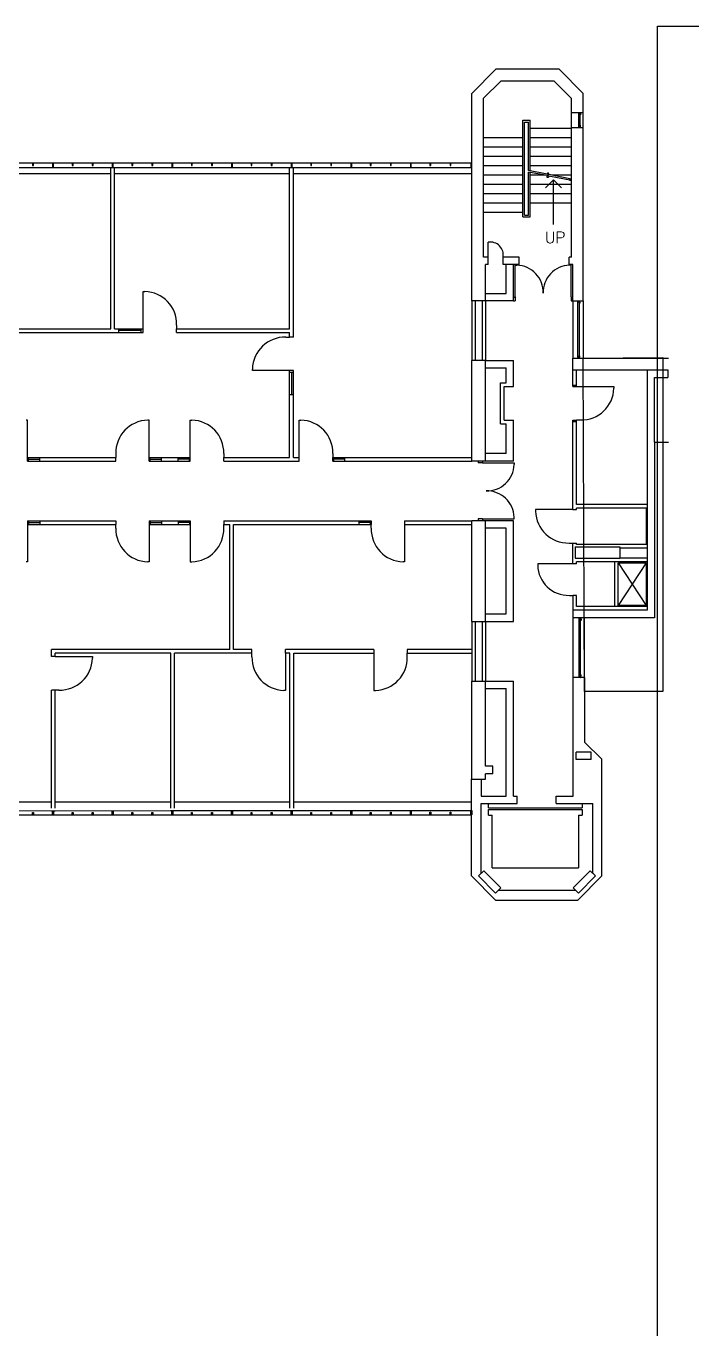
# Model space of a CAD drawing. Header units: inches. Extents: x 1247 to 6173, y 2512 to 6927.
# Drawn here: x 4110 to 4824, y 5446 to 6844 of the extents above; entities that cross this region are included whole.
import ezdxf
from ezdxf.enums import TextEntityAlignment as Align

# ---------------------------------------------------------------- set-up
doc = ezdxf.new("R2010")
doc.units = ezdxf.units.IN
doc.header["$LTSCALE"] = 0.75
doc.header["$MEASUREMENT"] = 0
for name, color, linetype in [('626_FL5$0$A-BLDG-GRW', 9, 'CONTINUOUS'), ('626_FL5$0$A-BLDG-MOOR', 9, 'CONTINUOUS'), ('626_FL5$0$A-DOOR-EXST', 9, 'CONTINUOUS')]:
    doc.layers.add(name, color=color, linetype=linetype)
doc.styles.add('626_FL5$0$STANDARD', font='romans.shx', dxfattribs={"width": 0.9})

msp = doc.modelspace()

# ---------------------------------------------------------------- linework, layer by layer
at = {"layer": '626_FL5$0$A-BLDG-GRW'}
for p, q in [((4588.1, 6771.9), (4614.1, 6797.8)), ((4682, 6797.8), (4614.1, 6797.8)), ((4707.8, 6771.9), (4682, 6797.8)), ((4600.8, 6766.7), (4619.3, 6785.2)), ((4676.7, 6785.2), (4619.3, 6785.2)), ((4695.2, 6766.6), (4676.7, 6785.2)), ((4588.1, 6549.4), (4588.1, 6771.9)), ((4600.8, 6596.2), (4600.8, 6766.7)), ((4695.2, 6751.6), (4695.2, 6766.6)), ((4707.8, 6751.6), (4707.8, 6771.9)), ((4642.9, 6639.4), (4642.9, 6743.2)), ((4642.9, 6743.2), (4650.9, 6743.2)), ((4644.9, 6641.4), (4644.9, 6741.2)), ((4644.9, 6741.2), (4648.9, 6741.2)), ((4648.9, 6689.1), (4648.9, 6741.2)), ((4650.9, 6688.7), (4650.9, 6743.2)), ((4695.2, 6751.6), (4707.8, 6751.6)), ((4695.2, 6735.2), (4695.2, 6751.6)), ((4703, 6750.6), (4703, 6750.8)), ((4703, 6750.8), (4704.5, 6750.8)), ((4703, 6736.2), (4703, 6750.6)), ((4704.5, 6750.6), (4703, 6750.6)), ((4704.5, 6750.3), (4704.2, 6750.1)), ((4704.2, 6750.1), (4704.2, 6749.1)), ((4704.2, 6749.1), (4704.5, 6748.8)), ((4704.5, 6751.6), (4704.7, 6751.6)), ((4704.5, 6750.8), (4704.5, 6751.6)), ((4704.5, 6749.8), (4704.5, 6750.6)), ((4704.7, 6749.8), (4704.5, 6749.8)), ((4704.7, 6748.8), (4704.5, 6748.8)), ((4704.6, 6737.9), (4704.6, 6748.8)), ((4704.7, 6751.6), (4704.7, 6749.8)), ((4704.7, 6750.3), (4705, 6750.1)), ((4705, 6749.1), (4704.7, 6748.8)), ((4705, 6750.1), (4705, 6749.1)), ((4707.8, 6735.2), (4707.8, 6751.6)), ((4694.9, 6734.2), (4650.9, 6734.2)), ((4695.2, 6596.4), (4695.2, 6735.2)), ((4695.2, 6735.2), (4707.8, 6735.2)), ((4704.5, 6736.2), (4703, 6736.2)), ((4703, 6736.2), (4703, 6735.9)), ((4703, 6735.9), (4704.5, 6735.9)), ((4704.2, 6737.7), (4704.5, 6737.9)), ((4704.2, 6736.7), (4704.2, 6737.7)), ((4704.5, 6736.4), (4704.2, 6736.7)), ((4704.7, 6737.9), (4704.5, 6737.9)), ((4704.7, 6736.9), (4704.5, 6736.9)), ((4704.5, 6736.9), (4704.5, 6736.2)), ((4704.5, 6735.9), (4704.5, 6735.2)), ((4704.5, 6735.2), (4704.7, 6735.2)), ((4705, 6737.7), (4704.7, 6737.9)), ((4704.7, 6735.2), (4704.7, 6736.9)), ((4704.7, 6736.4), (4705, 6736.7)), ((4705, 6736.7), (4705, 6737.7)), ((4707.8, 6549.4), (4707.8, 6735.2)), ((4642.9, 6724.2), (4601.1, 6724.2)), ((4642.9, 6714.2), (4601.1, 6714.2)), ((4694.9, 6724.2), (4650.9, 6724.2)), ((4694.9, 6714.2), (4650.9, 6714.2)), ((4588.1, 6697.2), (3817.8, 6697.2)), ((4116.8, 6697.2), (4116.8, 6694.5)), ((4117.8, 6697.2), (4116.8, 6697.2)), ((4117.8, 6694.5), (4117.8, 6697.2)), ((4139.3, 6697.2), (4138.3, 6697.2)), ((4138.3, 6697.2), (4138.3, 6692.5)), ((4139.3, 6692.5), (4139.3, 6697.2)), ((4160.3, 6697.2), (4159.3, 6697.2)), ((4159.3, 6697.2), (4159.3, 6694.5)), ((4160.3, 6694.5), (4160.3, 6697.2)), ((4181.8, 6697.2), (4180.8, 6697.2)), ((4180.8, 6697.2), (4180.8, 6694.5)), ((4181.8, 6694.5), (4181.8, 6697.2)), ((4202.3, 6697.2), (4202.3, 6692.5)), ((4203.3, 6697.2), (4202.3, 6697.2)), ((4203.3, 6692.5), (4203.3, 6697.2)), ((4223.3, 6697.2), (4223.3, 6694.5)), ((4224.3, 6697.2), (4223.3, 6697.2)), ((4224.3, 6694.5), (4224.3, 6697.2)), ((4244.8, 6697.2), (4244.8, 6694.5)), ((4245.8, 6697.2), (4244.8, 6697.2)), ((4245.8, 6694.5), (4245.8, 6697.2)), ((4267.3, 6697.2), (4266.3, 6697.2)), ((4266.3, 6697.2), (4266.3, 6692.5)), ((4267.3, 6692.5), (4267.3, 6697.2)), ((4287.3, 6697.2), (4287.3, 6694.5)), ((4288.3, 6697.2), (4287.3, 6697.2)), ((4288.3, 6694.5), (4288.3, 6697.2)), ((4308.8, 6697.2), (4308.8, 6694.5)), ((4309.8, 6697.2), (4308.8, 6697.2)), ((4309.8, 6694.5), (4309.8, 6697.2)), ((4331.3, 6697.2), (4330.3, 6697.2)), ((4330.3, 6697.2), (4330.3, 6692.5)), ((4331.3, 6692.5), (4331.3, 6697.2)), ((4352.3, 6697.2), (4351.3, 6697.2)), ((4351.3, 6697.2), (4351.3, 6694.5)), ((4352.3, 6694.5), (4352.3, 6697.2)), ((4373.8, 6697.2), (4372.8, 6697.2)), ((4372.8, 6697.2), (4372.8, 6694.5)), ((4373.8, 6694.5), (4373.8, 6697.2)), ((4394.3, 6697.2), (4394.3, 6692.5)), ((4395.3, 6697.2), (4394.3, 6697.2)), ((4395.3, 6692.5), (4395.3, 6697.2)), ((4415.3, 6697.2), (4415.3, 6694.5)), ((4416.3, 6697.2), (4415.3, 6697.2)), ((4416.3, 6694.5), (4416.3, 6697.2)), ((4436.8, 6697.2), (4436.8, 6694.5)), ((4437.8, 6697.2), (4436.8, 6697.2)), ((4437.8, 6694.5), (4437.8, 6697.2)), ((4459.3, 6697.2), (4458.3, 6697.2)), ((4458.3, 6697.2), (4458.3, 6692.5)), ((4459.3, 6692.5), (4459.3, 6697.2)), ((4480.3, 6697.2), (4479.3, 6697.2)), ((4479.3, 6697.2), (4479.3, 6694.5)), ((4480.3, 6694.5), (4480.3, 6697.2)), ((4501.8, 6697.2), (4500.8, 6697.2)), ((4500.8, 6697.2), (4500.8, 6694.5)), ((4501.8, 6694.5), (4501.8, 6697.2)), ((4522.3, 6697.2), (4522.3, 6692.5)), ((4523.3, 6697.2), (4522.3, 6697.2)), ((4523.3, 6692.5), (4523.3, 6697.2)), ((4543.3, 6697.2), (4543.3, 6694.5)), ((4544.3, 6697.2), (4543.3, 6697.2)), ((4544.3, 6694.5), (4544.3, 6697.2)), ((4564.8, 6697.2), (4564.8, 6694.5)), ((4565.8, 6697.2), (4564.8, 6697.2)), ((4565.8, 6694.5), (4565.8, 6697.2)), ((4588.1, 6697.2), (4587.1, 6697.2)), ((4587.1, 6697.2), (4587.1, 6692.5)), ((4588.1, 6692.5), (4588.1, 6697.2)), ((4642.9, 6704.2), (4601.1, 6704.2)), ((4694.9, 6704.2), (4650.9, 6704.2)), ((4200.9, 6685.5), (4013.2, 6685.5)), ((4076.8, 6692.5), (4200.8, 6692.5)), ((4116.8, 6694.5), (4117.8, 6694.5)), ((4137.1, 6692.6), (4141.1, 6692.6)), ((4159.3, 6694.5), (4160.3, 6694.5)), ((4180.8, 6694.5), (4181.8, 6694.5)), ((4200.8, 6519.4), (4200.8, 6692.5)), ((4200.8, 6692.5), (4204.8, 6692.5)), ((4204.8, 6692.5), (4588.1, 6692.5)), ((4204.8, 6519.4), (4204.8, 6692.5)), ((4392.7, 6685.5), (4204.9, 6685.5)), ((4223.3, 6694.5), (4224.3, 6694.5)), ((4244.8, 6694.5), (4245.8, 6694.5)), ((4265.1, 6692.5), (4269.1, 6692.5)), ((4287.3, 6694.5), (4288.3, 6694.5)), ((4308.8, 6694.5), (4309.8, 6694.5)), ((4351.3, 6694.5), (4352.3, 6694.5)), ((4372.8, 6694.5), (4373.8, 6694.5)), ((4392.7, 6519.4), (4392.7, 6692.5)), ((4393.1, 6692.6), (4395.1, 6692.6)), ((4396.7, 6510.5), (4396.7, 6692.5)), ((4588.1, 6685.5), (4396.7, 6685.5)), ((4415.3, 6694.5), (4416.3, 6694.5)), ((4436.8, 6694.5), (4437.8, 6694.5)), ((4456.8, 6692.5), (4460.8, 6692.5)), ((4479.3, 6694.5), (4480.3, 6694.5)), ((4500.8, 6694.5), (4501.8, 6694.5)), ((4543.3, 6694.5), (4544.3, 6694.5)), ((4564.8, 6694.5), (4565.8, 6694.5)), ((4587.1, 6692.5), (4588.1, 6692.5)), ((4642.9, 6694.2), (4601.1, 6694.2)), ((4642.9, 6684.2), (4601.1, 6684.2)), ((4669, 6685.2), (4648.9, 6689.1)), ((4648.9, 6641.4), (4648.9, 6687.6)), ((4669, 6683.7), (4648.9, 6687.6)), ((4694.9, 6694.2), (4650.9, 6694.2)), ((4650.9, 6639.4), (4650.9, 6687.2)), ((4666.5, 6684.2), (4650.9, 6684.2)), ((4669.1, 6685.6), (4669, 6685.6)), ((4669, 6685.6), (4669, 6685.6)), ((4669, 6685.6), (4669, 6685.6)), ((4669, 6685.6), (4669, 6685.5)), ((4669, 6685.5), (4669, 6685.5)), ((4669, 6685.5), (4669, 6685.4)), ((4669, 6685.4), (4669, 6685.4)), ((4669, 6682.8), (4669, 6682.9)), ((4669, 6682.9), (4669.1, 6682.9)), ((4669, 6682.7), (4669, 6682.8)), ((4669, 6682.8), (4669, 6682.8)), ((4669, 6682.8), (4669, 6682.8)), ((4669, 6682.8), (4669, 6682.8)), ((4669, 6682.6), (4669, 6682.7)), ((4669, 6682.7), (4669, 6682.7)), ((4669.2, 6685.9), (4669.1, 6685.9)), ((4669.1, 6685.9), (4669.1, 6685.8)), ((4669.1, 6685.8), (4669.1, 6685.8)), ((4669.1, 6685.8), (4669.1, 6685.7)), ((4669.1, 6685.7), (4669.1, 6685.7)), ((4669.1, 6685.7), (4669.1, 6685.6)), ((4669.1, 6682.9), (4669.1, 6683)), ((4669.1, 6683), (4669.2, 6683)), ((4669.1, 6682.9), (4669.1, 6682.9)), ((4669.1, 6682.9), (4669.1, 6682.9)), ((4669.3, 6686.1), (4669.2, 6686.1)), ((4669.2, 6686.1), (4669.2, 6686)), ((4669.2, 6686), (4669.2, 6686)), ((4669.2, 6686), (4669.2, 6685.9)), ((4669.2, 6683), (4669.2, 6683.1)), ((4669.2, 6683.1), (4669.3, 6683.1)), ((4669.4, 6686.1), (4669.3, 6686.1)), ((4669.3, 6686.1), (4669.3, 6686.1)), ((4669.3, 6686.1), (4669.3, 6686.1)), ((4669.3, 6686.1), (4669.3, 6686.1)), ((4669.3, 6683.3), (4669.3, 6683.4)), ((4669.3, 6683.2), (4669.3, 6683.3)), ((4669.3, 6683.3), (4669.4, 6683.3)), ((4669.3, 6683.1), (4669.3, 6683.2)), ((4669.3, 6683.2), (4669.3, 6683.2)), ((4669.5, 6686.3), (4669.4, 6686.3)), ((4669.4, 6686.3), (4669.4, 6686.2)), ((4669.4, 6686.2), (4669.4, 6686.2)), ((4669.4, 6686.2), (4669.4, 6686.2)), ((4669.4, 6686.2), (4669.4, 6686.2)), ((4669.4, 6686.2), (4669.4, 6686.1)), ((4669.4, 6683.3), (4669.4, 6683.5)), ((4669.4, 6683.3), (4669.4, 6683.3)), ((4669.4, 6683.3), (4669.4, 6683.3)), ((4669.6, 6686.3), (4669.5, 6686.3)), ((4669.5, 6686.3), (4669.5, 6686.3)), ((4669.5, 6686.3), (4669.5, 6686.3)), ((4669.5, 6686.3), (4669.5, 6686.3)), ((4669.7, 6686.4), (4669.6, 6686.4)), ((4669.6, 6686.4), (4669.6, 6686.4)), ((4669.6, 6686.4), (4669.6, 6686.4)), ((4669.6, 6686.4), (4669.6, 6686.3)), ((4669.8, 6686.4), (4669.7, 6686.4)), ((4669.7, 6686.4), (4669.7, 6686.4)), ((4669.7, 6683.7), (4669.7, 6683.8)), ((4669.7, 6683.8), (4669.8, 6683.8)), ((4669.7, 6683.7), (4669.7, 6683.7)), ((4669.9, 6686.4), (4669.8, 6686.4)), ((4669.8, 6686.4), (4669.8, 6686.4)), ((4669.8, 6683.8), (4669.8, 6683.9)), ((4669.8, 6683.9), (4669.9, 6683.9)), ((4670.3, 6686.4), (4669.9, 6686.4)), ((4669.9, 6686.4), (4669.9, 6686.4)), ((4669.9, 6683.9), (4669.9, 6684.1)), ((4669.9, 6684.1), (4670, 6684.1)), ((4669.9, 6683.9), (4669.9, 6683.9)), ((4669.9, 6683.9), (4669.9, 6683.9)), ((4670, 6684.1), (4670, 6684.1)), ((4670, 6684.1), (4670.1, 6684.1)), ((4670.1, 6684.1), (4670.1, 6684.2)), ((4670.1, 6684.2), (4670.2, 6684.2)), ((4670.2, 6684.4), (4670.2, 6684.5)), ((4670.2, 6684.5), (4670.3, 6684.5)), ((4670.2, 6684.3), (4670.2, 6684.4)), ((4670.2, 6684.4), (4670.2, 6684.4)), ((4670.2, 6684.2), (4670.2, 6684.3)), ((4670.2, 6684.3), (4670.2, 6684.3)), ((4670.4, 6686.4), (4670.3, 6686.4)), ((4670.3, 6686.4), (4670.3, 6686.4)), ((4670.3, 6684.5), (4670.3, 6684.6)), ((4670.3, 6684.6), (4670.4, 6684.6)), ((4670.4, 6686.3), (4670.4, 6686.4)), ((4670.4, 6686.4), (4670.4, 6686.4)), ((4670.4, 6686.4), (4670.4, 6686.4)), ((4670.5, 6686.3), (4670.4, 6686.3)), ((4670.4, 6684.7), (4670.4, 6684.8)), ((4670.4, 6684.8), (4670.5, 6684.8)), ((4670.4, 6684.6), (4670.4, 6684.7)), ((4670.4, 6684.7), (4670.4, 6684.7)), ((4670.4, 6684.6), (4670.4, 6684.6)), ((4670.4, 6684.6), (4670.4, 6684.6)), ((4670.5, 6686.2), (4670.5, 6686.3)), ((4670.5, 6686.3), (4670.5, 6686.3)), ((4670.5, 6686.3), (4670.5, 6686.3)), ((4670.5, 6686.3), (4670.5, 6686.3)), ((4670.5, 6686.3), (4670.5, 6686.3)), ((4670.6, 6686.2), (4670.5, 6686.2)), ((4670.5, 6684.9), (4670.5, 6685)), ((4670.5, 6685), (4670.5, 6685)), ((4670.5, 6684.8), (4670.5, 6684.9)), ((4670.5, 6684.9), (4670.5, 6684.9)), ((4670.5, 6684.8), (4670.5, 6684.8)), ((4670.5, 6684.8), (4670.5, 6684.8)), ((4670.6, 6686.1), (4670.6, 6686.2)), ((4670.7, 6686.1), (4670.6, 6686.1)), ((4670.6, 6686.1), (4670.6, 6686.1)), ((4670.6, 6686.1), (4670.6, 6686.1)), ((4670.6, 6685.2), (4670.6, 6685.4)), ((4670.6, 6685.4), (4670.7, 6685.4)), ((4670.6, 6685), (4670.6, 6685.2)), ((4670.6, 6685.2), (4670.6, 6685.2)), ((4670.6, 6685.2), (4670.6, 6685.2)), ((4670.6, 6685.2), (4670.6, 6685.2)), ((4670.7, 6685.8), (4670.7, 6686.1)), ((4670.7, 6685.6), (4670.7, 6685.8)), ((4670.7, 6685.8), (4670.7, 6685.8)), ((4670.7, 6685.4), (4670.7, 6685.6)), ((4670.7, 6685.6), (4670.7, 6685.6)), ((4670.8, 6682.7), (4670.7, 6682.7)), ((4670.7, 6682.7), (4670.7, 6682.6)), ((4670.9, 6683), (4670.8, 6683)), ((4670.8, 6683), (4670.8, 6683)), ((4670.8, 6683), (4670.8, 6683)), ((4670.8, 6683), (4670.8, 6682.8)), ((4670.8, 6682.8), (4670.8, 6682.8)), ((4670.8, 6682.8), (4670.8, 6682.8)), ((4670.8, 6682.8), (4670.8, 6682.8)), ((4670.8, 6682.8), (4670.8, 6682.7)), ((4695.2, 6680), (4670.9, 6684.8)), ((4670.9, 6683.5), (4670.9, 6683)), ((4695.2, 6678.5), (4670.9, 6683.3)), ((4694.9, 6684.2), (4674.2, 6684.2)), ((4642.9, 6674.2), (4601.1, 6674.2)), ((4694.9, 6674.2), (4650.9, 6674.2)), ((4668.9, 6682.5), (4668.9, 6682.6)), ((4668.9, 6682.6), (4669, 6682.6)), ((4668.9, 6682.3), (4668.9, 6682.5)), ((4668.9, 6682.5), (4668.9, 6682.5)), ((4668.9, 6682.2), (4668.9, 6682.3)), ((4668.9, 6682.3), (4668.9, 6682.3)), ((4669, 6682.2), (4668.9, 6682.2)), ((4669, 6682.1), (4669, 6682.2)), ((4669, 6682), (4669, 6682.1)), ((4669, 6682.1), (4669, 6682.1)), ((4669.1, 6682), (4669, 6682)), ((4669, 6682), (4669, 6682)), ((4669, 6682), (4669, 6682)), ((4669, 6682), (4669, 6682)), ((4669, 6682), (4669, 6682)), ((4669.1, 6681.9), (4669.1, 6682)), ((4669.2, 6681.9), (4669.1, 6681.9)), ((4669.2, 6681.8), (4669.2, 6681.9)), ((4669.3, 6681.8), (4669.2, 6681.8)), ((4669.4, 6681.8), (4669.3, 6681.8)), ((4669.3, 6681.8), (4669.3, 6681.8)), ((4669.4, 6681.7), (4669.4, 6681.8)), ((4669.4, 6681.8), (4669.4, 6681.8)), ((4669.4, 6681.8), (4669.4, 6681.8)), ((4670, 6681.7), (4669.4, 6681.7)), ((4670.1, 6681.8), (4670, 6681.8)), ((4670, 6681.8), (4670, 6681.7)), ((4670.2, 6681.8), (4670.1, 6681.8)), ((4670.1, 6681.8), (4670.1, 6681.8)), ((4670.1, 6681.8), (4670.1, 6681.8)), ((4670.1, 6681.8), (4670.1, 6681.8)), ((4670.1, 6681.8), (4670.1, 6681.8)), ((4670.1, 6681.8), (4670.1, 6681.8)), ((4670.3, 6681.9), (4670.2, 6681.9)), ((4670.2, 6681.9), (4670.2, 6681.9)), ((4670.2, 6681.9), (4670.2, 6681.9)), ((4670.2, 6681.9), (4670.2, 6681.8)), ((4670.4, 6682.1), (4670.3, 6682.1)), ((4670.3, 6682.1), (4670.3, 6681.9)), ((4670.5, 6682.2), (4670.4, 6682.2)), ((4670.4, 6682.2), (4670.4, 6682.1)), ((4670.6, 6682.4), (4670.5, 6682.4)), ((4670.5, 6682.4), (4670.5, 6682.3)), ((4670.5, 6682.3), (4670.5, 6682.3)), ((4670.5, 6682.3), (4670.5, 6682.2)), ((4670.7, 6682.5), (4670.6, 6682.5)), ((4670.6, 6682.5), (4670.6, 6682.4)), ((4670.7, 6682.6), (4670.7, 6682.6)), ((4670.7, 6682.6), (4670.7, 6682.6)), ((4670.7, 6682.6), (4670.7, 6682.6)), ((4670.7, 6682.6), (4670.7, 6682.5)), ((4695.2, 6680), (4693.2, 6680)), ((4695.2, 6678.5), (4693.2, 6678.5)), ((4642.9, 6664.2), (4601.1, 6664.2)), ((4694.9, 6664.2), (4650.9, 6664.2)), ((4642.9, 6654.2), (4601.1, 6654.2)), ((4642.9, 6644.2), (4601.1, 6644.2)), ((4644.9, 6641.4), (4648.9, 6641.4)), ((4694.9, 6654.2), (4650.9, 6654.2)), ((4642.9, 6639.4), (4650.9, 6639.4)), ((4605.8, 6596.2), (4600.8, 6596.2)), ((4602.9, 6549.4), (4602.9, 6588.2)), ((4605.8, 6588.2), (4602.9, 6588.2)), ((4605.8, 6588.2), (4605.8, 6596.2)), ((4639.1, 6596.2), (4621.8, 6596.2)), ((4621.8, 6588.2), (4621.8, 6596.2)), ((4639.1, 6588.2), (4621.8, 6588.2)), ((4624.9, 6557.4), (4624.9, 6588.2)), ((4632.9, 6549.4), (4632.9, 6588.2)), ((4639.1, 6588.2), (4639.1, 6596.2)), ((4692.5, 6588.4), (4692.5, 6596.4)), ((4695.2, 6596.4), (4692.5, 6596.4)), ((4696.7, 6588.4), (4692.5, 6588.4)), ((4696.7, 6549.4), (4696.7, 6588.4)), ((4602.9, 6557.4), (4624.9, 6557.4)), ((4602.9, 6549.4), (4588.1, 6549.4)), ((4588.1, 6549.4), (4588.1, 6485.4)), ((4591.8, 6549.4), (4591.8, 6485.4)), ((4599.2, 6549.4), (4599.2, 6485.4)), ((4632.9, 6549.4), (4602.9, 6549.4)), ((4602.9, 6549.4), (4602.9, 6485.4)), ((4632.9, 6553.4), (4634.8, 6553.4)), ((4632.9, 6549.4), (4634.8, 6549.4)), ((4634.8, 6553.6), (4634.8, 6549.4)), ((4694.8, 6553.6), (4694.8, 6549.4)), ((4694.8, 6553.4), (4696.7, 6553.4)), ((4694.8, 6549.4), (4696.7, 6549.4)), ((4696.7, 6549.4), (4707.8, 6549.4)), ((4696.7, 6549.4), (4696.7, 6487.8)), ((4702, 6548.4), (4702, 6548.6)), ((4702, 6548.6), (4703.5, 6548.6)), ((4702, 6488.8), (4702, 6548.4)), ((4703.5, 6548.4), (4702, 6548.4)), ((4703.5, 6548.1), (4703.3, 6547.9)), ((4703.3, 6547.9), (4703.3, 6546.9)), ((4703.3, 6546.9), (4703.5, 6546.6)), ((4703.5, 6549.4), (4703.8, 6549.4)), ((4703.5, 6548.6), (4703.5, 6549.4)), ((4703.5, 6547.6), (4703.5, 6548.4)), ((4703.8, 6547.6), (4703.5, 6547.6)), ((4703.8, 6546.6), (4703.5, 6546.6)), ((4703.6, 6490.5), (4703.6, 6546.6)), ((4703.8, 6549.4), (4703.8, 6547.6)), ((4703.8, 6548.1), (4704, 6547.9)), ((4704, 6546.9), (4703.8, 6546.6)), ((4704, 6547.9), (4704, 6546.9)), ((4707.8, 6549.4), (4707.8, 6487.8)), ((4052.7, 6519.4), (4200.8, 6519.4)), ((4052.7, 6515.4), (4235.5, 6515.4)), ((4204.8, 6519.4), (4235.5, 6519.4)), ((4209.5, 6515.4), (4209.5, 6519.4)), ((4233.5, 6517.4), (4209.5, 6517.4)), ((4233.5, 6515.4), (4233.5, 6519.4)), ((4235.5, 6515.4), (4235.5, 6519.4)), ((4271.5, 6515.4), (4271.5, 6519.4)), ((4271.5, 6519.4), (4392.7, 6519.4)), ((4271.5, 6515.4), (4392.7, 6515.4)), ((4392.7, 6510.5), (4392.7, 6515.4)), ((4396.7, 6510.5), (4392.7, 6510.5)), ((4696.7, 6487.8), (4799.3, 6487.8)), ((4696.7, 6475.2), (4696.7, 6487.8)), ((4703.5, 6488.8), (4702, 6488.8)), ((4702, 6488.8), (4702, 6488.5)), ((4702, 6488.5), (4703.5, 6488.5)), ((4703.3, 6490.3), (4703.5, 6490.5)), ((4703.3, 6489.3), (4703.3, 6490.3)), ((4703.5, 6489), (4703.3, 6489.3)), ((4703.8, 6490.5), (4703.5, 6490.5)), ((4703.8, 6489.5), (4703.5, 6489.5)), ((4703.5, 6489.5), (4703.5, 6488.8)), ((4703.5, 6488.5), (4703.5, 6487.8)), ((4703.5, 6487.8), (4703.8, 6487.8)), ((4704, 6490.3), (4703.8, 6490.5)), ((4703.8, 6487.8), (4703.8, 6489.5)), ((4703.8, 6489), (4704, 6489.3)), ((4704, 6489.3), (4704, 6490.3)), ((4707.7, 6487.8), (4793.1, 6488.6)), ((4709.3, 6130), (4707.7, 6487.8)), ((4793.1, 6488.6), (4793.1, 6130)), ((4392.7, 6381.4), (4392.7, 6474.5)), ((4396.7, 6474.5), (4392.7, 6474.5)), ((4396.7, 6381.4), (4396.7, 6474.5)), ((4602.9, 6485.4), (4588.1, 6485.4)), ((4588.1, 6377.4), (4588.1, 6485.4)), ((4602.9, 6485.4), (4632.9, 6485.4)), ((4602.9, 6377.4), (4602.9, 6485.4)), ((4602.9, 6477.4), (4624.9, 6477.4)), ((4624.9, 6461.4), (4624.9, 6477.4)), ((4632.9, 6457.4), (4632.9, 6485.4)), ((4696.7, 6475.2), (4776.2, 6475.2)), ((4696.7, 6457.4), (4696.7, 6475.2)), ((4700.7, 6457.4), (4700.7, 6475.2)), ((4776.2, 6475.2), (4798.7, 6475.2)), ((4776.2, 6475.2), (4776.2, 6217.3)), ((4798.7, 6475.2), (4798.7, 6467.2)), ((4396.7, 6472.5), (4392.7, 6472.5)), ((4394.7, 6472.5), (4394.7, 6448.5)), ((4618.9, 6417.4), (4618.9, 6461.4)), ((4618.9, 6461.4), (4624.9, 6461.4)), ((4784.2, 6397.8), (4784.2, 6467.2)), ((4784.2, 6467.2), (4798.7, 6467.2)), ((4396.7, 6448.5), (4392.7, 6448.5)), ((4622.9, 6457.4), (4632.9, 6457.4)), ((4622.9, 6421.4), (4622.9, 6457.4)), ((4696.7, 6458.8), (4700.7, 6458.8)), ((4696.7, 6457.4), (4700.7, 6457.4)), ((4618.9, 6417.4), (4624.9, 6417.4)), ((4622.9, 6421.4), (4632.9, 6421.4)), ((4624.9, 6385.4), (4624.9, 6417.4)), ((4632.9, 6377.4), (4632.9, 6421.4)), ((4696.7, 6325.4), (4696.7, 6421.4)), ((4696.7, 6421.4), (4700.7, 6421.4)), ((4696.7, 6420), (4700.7, 6420)), ((4700.7, 6330.8), (4700.7, 6421.4)), ((4784.2, 6397.8), (4799.3, 6397.8)), ((4784.2, 6397.8), (4784.2, 6209.3)), ((4111.6, 6381.4), (4206.1, 6381.4)), ((4111.6, 6377.4), (4111.6, 6381.4)), ((4111.6, 6377.4), (4206.1, 6377.4)), ((4112.6, 6377.4), (4112.6, 6381.4)), ((4112.6, 6379.4), (4124.6, 6379.4)), ((4124.6, 6377.4), (4124.6, 6381.4)), ((4206.1, 6377.4), (4206.1, 6381.4)), ((4242.1, 6381.4), (4286.1, 6381.4)), ((4242.1, 6377.4), (4242.1, 6381.4)), ((4242.1, 6377.4), (4286.1, 6377.4)), ((4243.1, 6377.4), (4243.1, 6381.4)), ((4243.1, 6379.4), (4255.1, 6379.4)), ((4255.1, 6377.4), (4255.1, 6381.4)), ((4273.1, 6377.4), (4273.1, 6381.4)), ((4285.1, 6379.4), (4273.1, 6379.4)), ((4285.1, 6377.4), (4285.1, 6381.4)), ((4286.1, 6377.4), (4286.1, 6381.4)), ((4322.1, 6381.4), (4392.7, 6381.4)), ((4322.1, 6377.4), (4322.1, 6381.4)), ((4322.1, 6377.4), (4403.1, 6377.4)), ((4396.7, 6381.4), (4403.1, 6381.4)), ((4403.1, 6377.4), (4403.1, 6381.4)), ((4439.1, 6377.4), (4439.1, 6381.4)), ((4439.1, 6381.4), (4588.1, 6381.4)), ((4439.1, 6377.4), (4588.1, 6377.4)), ((4440.1, 6377.4), (4440.1, 6381.4)), ((4452.1, 6379.4), (4440.1, 6379.4)), ((4452.1, 6377.4), (4452.1, 6381.4)), ((4632.9, 6377.4), (4588.1, 6377.4)), ((4595, 6377.4), (4595, 6375.4)), ((4599.7, 6375.4), (4595, 6375.4)), ((4599.7, 6377.4), (4599.7, 6375.4)), ((4624.9, 6385.4), (4602.9, 6385.4)), ((4696.7, 6325.4), (4700.7, 6325.4)), ((4776.2, 6330.8), (4700.7, 6330.8)), ((4700.7, 6325.4), (4700.7, 6326.8)), ((4776.2, 6326.8), (4700.7, 6326.8)), ((4775.6, 6288), (4775.6, 6326.8)), ((4111.6, 6313.4), (4111.6, 6309.4)), ((4111.6, 6313.4), (4206.1, 6313.4)), ((4111.6, 6309.4), (4206.1, 6309.4)), ((4112.6, 6313.4), (4112.6, 6309.4)), ((4112.6, 6311.4), (4124.6, 6311.4)), ((4124.6, 6313.4), (4124.6, 6309.4)), ((4206.1, 6313.4), (4206.1, 6309.4)), ((4242.1, 6313.4), (4242.1, 6309.4)), ((4242.1, 6313.4), (4286.1, 6313.4)), ((4242.1, 6309.4), (4286.1, 6309.4)), ((4243.1, 6313.4), (4243.1, 6309.4)), ((4243.1, 6311.4), (4255.1, 6311.4)), ((4255.1, 6313.4), (4255.1, 6309.4)), ((4273.1, 6313.4), (4273.1, 6309.4)), ((4285.1, 6311.4), (4273.1, 6311.4)), ((4285.1, 6313.4), (4285.1, 6309.4)), ((4286.1, 6313.4), (4286.1, 6309.4)), ((4322.1, 6313.4), (4322.1, 6309.4)), ((4322.1, 6313.4), (4480.1, 6313.4)), ((4322.1, 6309.4), (4328.6, 6309.4)), ((4328.6, 6175.4), (4328.6, 6309.4)), ((4332.6, 6175.4), (4332.6, 6309.4)), ((4332.6, 6309.4), (4480.1, 6309.4)), ((4467.1, 6313.4), (4467.1, 6309.4)), ((4479.1, 6311.4), (4467.1, 6311.4)), ((4479.1, 6313.4), (4479.1, 6309.4)), ((4480.1, 6313.4), (4480.1, 6309.4)), ((4516.1, 6313.4), (4516.1, 6309.4)), ((4516.1, 6313.4), (4588.1, 6313.4)), ((4516.1, 6309.4), (4588.1, 6309.4)), ((4588.1, 6205.4), (4588.1, 6313.4)), ((4632.9, 6313.4), (4588.1, 6313.4)), ((4599.7, 6315.4), (4595, 6315.4)), ((4595, 6315.4), (4595, 6313.4)), ((4599.7, 6315.4), (4599.7, 6313.4)), ((4602.9, 6205.4), (4602.9, 6313.4)), ((4624.9, 6305.4), (4602.9, 6305.4)), ((4624.9, 6213.4), (4624.9, 6305.4)), ((4632.9, 6205.4), (4632.9, 6313.4)), ((4696.5, 6289.4), (4700.7, 6289.4)), ((4696.5, 6289.4), (4700.7, 6289.4)), ((4696.7, 6267.3), (4696.7, 6289.4)), ((4699, 6285.4), (4747.2, 6285.4)), ((4699, 6285.4), (4699, 6273.4)), ((4700.7, 6288), (4700.7, 6289.4)), ((4700.7, 6288), (4700.7, 6289.4)), ((4776.2, 6288), (4700.7, 6288)), ((4747.2, 6285.4), (4747.2, 6273.4)), ((4776.2, 6284), (4747.2, 6284)), ((4700.7, 6267.3), (4696.7, 6267.3)), ((4699, 6273.4), (4747.2, 6273.4)), ((4776.2, 6269.3), (4700.7, 6269.3)), ((4700.7, 6267.3), (4700.7, 6269.3)), ((4741.5, 6221.3), (4741.5, 6269.3)), ((4745.4, 6222.4), (4745.4, 6268.4)), ((4745.4, 6268.4), (4775.4, 6268.4)), ((4745.4, 6268.4), (4775.4, 6222.4)), ((4775.4, 6268.4), (4745.4, 6222.4)), ((4776.2, 6273.3), (4747.2, 6273.3)), ((4775.4, 6268.4), (4775.4, 6222.4)), ((4700.7, 6233.3), (4696.9, 6233.3)), ((4696.9, 6217.3), (4696.9, 6233.3)), ((4700.7, 6221.3), (4700.7, 6233.3)), ((4775.4, 6222.4), (4745.4, 6222.4)), ((4602.9, 6213.4), (4624.9, 6213.4)), ((4784.2, 6209.3), (4696.7, 6209.3)), ((4776.2, 6217.3), (4696.9, 6217.3)), ((4696.9, 6209.3), (4696.9, 6217.3)), ((4696.9, 6145.3), (4696.9, 6209.3)), ((4776.2, 6221.3), (4700.7, 6221.3)), ((4703.4, 6208.3), (4703.4, 6208.5)), ((4703.4, 6208.5), (4704.9, 6208.5)), ((4703.4, 6146.3), (4703.4, 6208.3)), ((4704.9, 6208.3), (4703.4, 6208.3)), ((4704.9, 6208), (4704.6, 6207.8)), ((4704.6, 6207.8), (4704.6, 6206.8)), ((4704.9, 6209.3), (4705.1, 6209.3)), ((4704.9, 6208.5), (4704.9, 6209.3)), ((4704.9, 6207.5), (4704.9, 6208.3)), ((4705.1, 6207.5), (4704.9, 6207.5)), ((4705.1, 6209.3), (4705.1, 6207.5)), ((4705.1, 6208), (4705.4, 6207.8)), ((4705.4, 6207.8), (4705.4, 6206.8)), ((4709.3, 6145.3), (4709.3, 6209.3)), ((4588.1, 6205.4), (4602.9, 6205.4)), ((4588.1, 6205.4), (4588.1, 6141.4)), ((4591.8, 6205.4), (4591.8, 6141.4)), ((4599.2, 6205.4), (4599.2, 6141.4)), ((4602.9, 6205.4), (4632.9, 6205.4)), ((4602.9, 6205.4), (4602.9, 6141.4)), ((4704.6, 6206.8), (4704.9, 6206.5)), ((4705.1, 6206.5), (4704.9, 6206.5)), ((4705, 6148), (4705, 6206.5)), ((4705.4, 6206.8), (4705.1, 6206.5)), ((4137.1, 6167.6), (4137.1, 6175.4)), ((4328.6, 6175.4), (4137.1, 6175.4)), ((4141.1, 6167.6), (4137.1, 6167.6)), ((4265.1, 6171.4), (4141.1, 6171.4)), ((4141.1, 6167.6), (4141.1, 6171.4)), ((4265.1, 6004.9), (4265.1, 6171.4)), ((4269.1, 6004.9), (4269.1, 6171.4)), ((4352.3, 6171.4), (4269.1, 6171.4)), ((4352.3, 6175.4), (4332.6, 6175.4)), ((4352.3, 6171.4), (4352.3, 6175.4)), ((4388.3, 6171.4), (4388.3, 6175.4)), ((4483, 6175.4), (4388.3, 6175.4)), ((4393.1, 6171.4), (4388.3, 6171.4)), ((4393.1, 6004.9), (4393.1, 6171.4)), ((4397.1, 6004.9), (4397.1, 6171.4)), ((4397.1, 6171.4), (4483, 6171.4)), ((4483, 6175.4), (4483, 6171.4)), ((4588.1, 6175.4), (4519, 6175.4)), ((4519, 6175.4), (4519, 6171.4)), ((4519, 6171.4), (4588.1, 6171.4)), ((4588.1, 6036), (4588.1, 6141.4)), ((4588.1, 6141.4), (4602.9, 6141.4)), ((4602.9, 6050), (4602.9, 6141.4)), ((4602.9, 6141.4), (4632.9, 6141.4)), ((4632.9, 6018), (4632.9, 6141.4)), ((4696.9, 6018), (4696.9, 6145.3)), ((4709.3, 6145.3), (4696.9, 6145.3)), ((4704.9, 6146.3), (4703.4, 6146.3)), ((4703.4, 6146.3), (4703.4, 6146)), ((4703.4, 6146), (4704.9, 6146)), ((4704.6, 6147.8), (4704.9, 6148)), ((4704.6, 6146.8), (4704.6, 6147.8)), ((4704.9, 6146.5), (4704.6, 6146.8)), ((4705.1, 6148), (4704.9, 6148)), ((4705.1, 6147), (4704.9, 6147)), ((4704.9, 6147), (4704.9, 6146.3)), ((4704.9, 6146), (4704.9, 6145.3)), ((4704.9, 6145.3), (4705.1, 6145.3)), ((4705.4, 6147.8), (4705.1, 6148)), ((4705.1, 6145.3), (4705.1, 6147)), ((4705.1, 6146.5), (4705.4, 6146.8)), ((4705.4, 6146.8), (4705.4, 6147.8)), ((4709.3, 6145.3), (4709.3, 6075.8)), ((4137.1, 6004.9), (4137.1, 6131.6)), ((4141.1, 6131.6), (4137.1, 6131.6)), ((4141.1, 6004.9), (4141.1, 6131.6)), ((4602.9, 6133.4), (4624.9, 6133.4)), ((4624.9, 6018), (4624.9, 6133.4)), ((4793.1, 6130), (4709.3, 6130)), ((4709.3, 6075.8), (4727.6, 6057.5)), ((4716.1, 6065.2), (4700.3, 6065.2)), ((4700.3, 6057.2), (4700.3, 6065.2)), ((4716.1, 6057.2), (4700.3, 6057.2)), ((4716.1, 6057.2), (4716.1, 6065.2)), ((4727.6, 5932.2), (4727.6, 6057.5)), ((4610.9, 6050), (4602.9, 6050)), ((4602.9, 6036), (4602.9, 6042)), ((4610.9, 6042), (4602.9, 6042)), ((4610.9, 6042), (4610.9, 6050)), ((4587.8, 6036), (4602.9, 6036)), ((4587.8, 5932.2), (4587.8, 6036)), ((4598.1, 6036), (4598.1, 6018)), ((4013.1, 6011.9), (4137.1, 6011.9)), ((4141.1, 6011.9), (4265.1, 6011.9)), ((4269.1, 6011.9), (4393.1, 6011.9)), ((4397.1, 6011.9), (4588.1, 6011.9)), ((4598.1, 6018), (4624.9, 6018)), ((4632.9, 6018), (4636.9, 6018)), ((4636.9, 6010), (4636.9, 6018)), ((4678.9, 6010), (4678.9, 6018)), ((4678.9, 6018), (4696.9, 6018)), ((3817.8, 5997.5), (4588.2, 5998)), ((4012.8, 6002.2), (4264.8, 6002.4)), ((4116.8, 5997.7), (4116.8, 6000.3)), ((4116.8, 6000.3), (4117.8, 6000.3)), ((4117.8, 5997.7), (4116.8, 5997.7)), ((4117.8, 6000.3), (4117.8, 5997.7)), ((4137.1, 6002.3), (4141.1, 6002.3)), ((4138.3, 5997.7), (4138.3, 6002.3)), ((4139.3, 5997.7), (4138.3, 5997.7)), ((4139.3, 6002.3), (4139.3, 5997.7)), ((4159.3, 6000.3), (4160.3, 6000.3)), ((4159.3, 5997.7), (4159.3, 6000.3)), ((4160.3, 5997.7), (4159.3, 5997.7)), ((4160.3, 6000.3), (4160.3, 5997.7)), ((4180.8, 6000.4), (4181.8, 6000.4)), ((4180.8, 5997.7), (4180.8, 6000.4)), ((4181.8, 5997.7), (4180.8, 5997.7)), ((4181.8, 6000.4), (4181.8, 5997.7)), ((4202.3, 5997.7), (4202.3, 6002.3)), ((4203.3, 5997.7), (4202.3, 5997.7)), ((4203.3, 6002.3), (4203.3, 5997.7)), ((4223.3, 5997.7), (4223.3, 6000.4)), ((4223.3, 6000.4), (4224.3, 6000.4)), ((4224.3, 5997.7), (4223.3, 5997.7)), ((4224.3, 6000.4), (4224.3, 5997.7)), ((4244.8, 5997.7), (4244.8, 6000.4)), ((4244.8, 6000.4), (4245.8, 6000.4)), ((4245.8, 5997.7), (4244.8, 5997.7)), ((4245.8, 6000.4), (4245.8, 5997.7)), ((4265.1, 6002.4), (4393.1, 6002.5)), ((4265.1, 6002.4), (4269.1, 6002.4)), ((4266.3, 5997.8), (4266.3, 6002.4)), ((4267.3, 5997.8), (4266.3, 5997.8)), ((4267.3, 6002.4), (4267.3, 5997.8)), ((4287.3, 5997.8), (4287.3, 6000.4)), ((4287.3, 6000.4), (4288.3, 6000.4)), ((4288.3, 5997.8), (4287.3, 5997.8)), ((4288.3, 6000.4), (4288.3, 5997.8)), ((4308.8, 5997.8), (4308.8, 6000.4)), ((4308.8, 6000.4), (4309.8, 6000.4)), ((4309.8, 5997.8), (4308.8, 5997.8)), ((4309.8, 6000.4), (4309.8, 5997.8)), ((4329.8, 6002.4), (4331.8, 6002.4)), ((4330.3, 5997.8), (4330.3, 6002.4)), ((4330.3, 6002.4), (4331.3, 6002.4)), ((4331.3, 5997.8), (4330.3, 5997.8)), ((4331.3, 6002.4), (4331.3, 5997.8)), ((4351.3, 6000.5), (4352.3, 6000.5)), ((4351.3, 5997.8), (4351.3, 6000.5)), ((4352.3, 5997.8), (4351.3, 5997.8)), ((4352.3, 6000.5), (4352.3, 5997.8)), ((4372.8, 6000.5), (4373.8, 6000.5)), ((4372.8, 5997.8), (4372.8, 6000.5)), ((4373.8, 5997.8), (4372.8, 5997.8)), ((4373.8, 6000.5), (4373.8, 5997.8)), ((4393.1, 6002.5), (4397.1, 6002.5)), ((4394.3, 5997.8), (4394.3, 6002.5)), ((4395.3, 5997.8), (4394.3, 5997.8)), ((4395.3, 6002.5), (4395.3, 5997.8)), ((4396.8, 6002.5), (4588.1, 6002.6)), ((4415.3, 5997.9), (4415.3, 6000.5)), ((4415.3, 6000.5), (4416.3, 6000.5)), ((4416.3, 5997.9), (4415.3, 5997.9)), ((4416.3, 6000.5), (4416.3, 5997.9)), ((4436.8, 5997.9), (4436.8, 6000.5)), ((4436.8, 6000.5), (4437.8, 6000.5)), ((4437.8, 5997.9), (4436.8, 5997.9)), ((4437.8, 6000.5), (4437.8, 5997.9)), ((4457.8, 6002.5), (4459.8, 6002.5)), ((4458.3, 5997.9), (4458.3, 6002.5)), ((4458.3, 6002.5), (4459.3, 6002.5)), ((4459.3, 5997.9), (4458.3, 5997.9)), ((4459.3, 6002.5), (4459.3, 5997.9)), ((4479.3, 6000.5), (4480.3, 6000.5)), ((4479.3, 5997.9), (4479.3, 6000.5)), ((4480.3, 5997.9), (4479.3, 5997.9)), ((4480.3, 6000.5), (4480.3, 5997.9)), ((4500.8, 6000.6), (4501.8, 6000.6)), ((4500.8, 5997.9), (4500.8, 6000.6)), ((4501.8, 5997.9), (4500.8, 5997.9)), ((4501.8, 6000.6), (4501.8, 5997.9)), ((4522.3, 5997.9), (4522.3, 6002.5)), ((4523.3, 5997.9), (4522.3, 5997.9)), ((4523.3, 6002.5), (4523.3, 5997.9)), ((4543.3, 5997.9), (4543.3, 6000.6)), ((4543.3, 6000.6), (4544.3, 6000.6)), ((4544.3, 5997.9), (4543.3, 5997.9)), ((4544.3, 6000.6), (4544.3, 5997.9)), ((4564.8, 5997.9), (4564.8, 6000.6)), ((4564.8, 6000.6), (4565.8, 6000.6)), ((4565.8, 5997.9), (4564.8, 5997.9)), ((4565.8, 6000.6), (4565.8, 5997.9)), ((4587.1, 5998), (4587.1, 6002.6)), ((4587.1, 6002.6), (4588.1, 6002.6)), ((4588.1, 5998), (4587.1, 5998)), ((4588.1, 6002.6), (4588.1, 5998)), ((4598.1, 6010), (4636.9, 6010)), ((4598.2, 5935), (4598.2, 6010)), ((4606.1, 6005.4), (4606.1, 6010)), ((4606.1, 6005.4), (4706.6, 6005.4)), ((4606.1, 5997.4), (4606.1, 6003.4)), ((4606.1, 6003.4), (4706.6, 6003.4)), ((4678.9, 6010), (4718.2, 6010)), ((4706.6, 6010), (4706.6, 6005.4)), ((4706.6, 6003.4), (4706.6, 5997.4)), ((4718.2, 5935), (4718.2, 6010)), ((4606.1, 5997.4), (4610.1, 5997.4)), ((4610.1, 5940.8), (4610.1, 5997.4)), ((4702.6, 5997.4), (4702.6, 5940.8)), ((4702.6, 5997.4), (4706.6, 5997.4)), ((4587.8, 5932.2), (4613.6, 5906.4)), ((4595.4, 5932.3), (4601.1, 5937.9)), ((4613.8, 5913.9), (4595.4, 5932.3)), ((4601.1, 5937.9), (4619.5, 5919.5)), ((4610.1, 5940.8), (4702.6, 5940.8)), ((4696.9, 5919.5), (4715.3, 5937.9)), ((4701.8, 5906.4), (4727.6, 5932.2)), ((4721, 5932.3), (4702.6, 5913.9)), ((4715.3, 5937.9), (4721, 5932.3)), ((4619.5, 5919.5), (4613.8, 5913.9)), ((4616.8, 5916.9), (4699.6, 5916.9)), ((4702.6, 5913.9), (4696.9, 5919.5)), ((4613.6, 5906.4), (4701.8, 5906.4))]:
    msp.add_line(p, q, dxfattribs=at)
at = {"layer": '626_FL5$0$A-BLDG-MOOR'}
for p, q in [((4787.4, 6844.2), (6163.4, 6844.2)), ((4787.4, 5412.7), (4787.4, 6844.2)), ((4675.8, 6679.3), (4667.3, 6670.8)), ((4675.8, 6642.3), (4675.8, 6679.3)), ((4675.8, 6631.2), (4675.8, 6679.3)), ((4675.8, 6679.3), (4684.3, 6670.8))]:
    msp.add_line(p, q, dxfattribs=at)
at = {"layer": '626_FL5$0$A-DOOR-EXST'}
for p, q in [((4605.8, 6596.2), (4605.8, 6612.2)), ((4634.8, 6553.6), (4634.8, 6587.6)), ((4634.8, 6587.6), (4636.6, 6587.6)), ((4694.8, 6587.6), (4693, 6587.6)), ((4694.8, 6553.6), (4694.8, 6587.6)), ((4235.5, 6519.4), (4235.5, 6559.4)), ((4235.5, 6559.4), (4237.3, 6559.4)), ((4271.5, 6523.4), (4271.5, 6519.4)), ((4388.7, 6510.5), (4392.7, 6510.5)), ((4352.7, 6474.5), (4352.7, 6476.2)), ((4392.7, 6474.5), (4352.7, 6474.5)), ((4700.7, 6457.4), (4740.7, 6457.4)), ((4740.7, 6457.4), (4740.7, 6455.7)), ((4111.6, 6421.4), (4109.9, 6421.4)), ((4111.6, 6381.4), (4111.6, 6421.4)), ((4242.1, 6421.4), (4240.4, 6421.4)), ((4242.1, 6381.4), (4242.1, 6421.4)), ((4286.1, 6381.4), (4286.1, 6421.4)), ((4286.1, 6421.4), (4287.9, 6421.4)), ((4403.1, 6381.4), (4403.1, 6421.4)), ((4403.1, 6421.4), (4404.9, 6421.4)), ((4704.7, 6421.4), (4700.7, 6421.4)), ((4206.2, 6385.4), (4206.2, 6381.4)), ((4322.1, 6385.4), (4322.1, 6381.4)), ((4439.1, 6385.4), (4439.1, 6381.4)), ((4599.6, 6375.4), (4633.6, 6375.4)), ((4633.6, 6375.4), (4633.6, 6373.6)), ((4696.5, 6325.4), (4656.5, 6325.4)), ((4656.5, 6325.4), (4656.5, 6323.7)), ((4111.6, 6309.4), (4111.6, 6269.4)), ((4206.2, 6305.4), (4206.2, 6309.4)), ((4242.1, 6309.4), (4242.1, 6269.4)), ((4286.1, 6309.4), (4286.1, 6269.4)), ((4322.1, 6305.4), (4322.1, 6309.4)), ((4480.2, 6305.4), (4480.2, 6309.4)), ((4516.1, 6309.4), (4516.1, 6269.4)), ((4599.6, 6315.4), (4633.6, 6315.4)), ((4633.6, 6315.4), (4633.6, 6317.2)), ((4692.5, 6289.4), (4696.5, 6289.4)), ((4696.5, 6288), (4696.5, 6289.4)), ((4111.6, 6269.4), (4109.9, 6269.4)), ((4242.1, 6269.4), (4240.4, 6269.4)), ((4286.1, 6269.4), (4287.9, 6269.4)), ((4516.1, 6269.4), (4514.4, 6269.4)), ((4658.9, 6267.2), (4658.9, 6265.6)), ((4696.7, 6267.2), (4658.9, 6267.2)), ((4692.9, 6233.3), (4696.7, 6233.3)), ((4141.1, 6167.6), (4181.1, 6167.6)), ((4181.1, 6167.6), (4181.1, 6165.8)), ((4352.3, 6167.4), (4352.3, 6171.4)), ((4388.3, 6171.4), (4388.3, 6131.4)), ((4483, 6171.4), (4483, 6131.4)), ((4519, 6167.4), (4519, 6171.4)), ((4145.1, 6131.6), (4141.1, 6131.6)), ((4388.3, 6131.4), (4386.5, 6131.4)), ((4483, 6131.4), (4484.8, 6131.4))]:
    msp.add_line(p, q, dxfattribs=at)
for centre, radius, start, end in [((4608.1, 6598.5), 13.9, 350.3156, 99.6844), ((4635.7, 6558.5), 29.1, 358.3353, 88.3775), ((4693.9, 6558.5), 29.1, 91.6225, 181.6647), ((4236.4, 6524.3), 35.1, 358.5905, 88.5203), ((4387.8, 6475.3), 35.1, 88.5905, 178.5203), ((4705.6, 6456.6), 35.1, 268.5905, 358.5203), ((4241.3, 6386.3), 35.1, 91.4797, 181.4095), ((4287, 6386.3), 35.1, 358.5905, 88.5203), ((4404, 6386.3), 35.1, 358.5905, 88.5203), ((4604.5, 6374.5), 29.1, 268.3353, 358.3775), ((4604.5, 6316.3), 29.1, 1.6225, 91.6647), ((4691.7, 6324.6), 35.1, 181.4797, 271.4095), ((4241.3, 6304.5), 35.1, 178.5905, 268.5203), ((4287, 6304.5), 35.1, 271.4797, 1.4095), ((4515.3, 6304.5), 35.1, 178.5905, 268.5203), ((4692.1, 6266.5), 33.2, 181.4797, 271.4095), ((4146, 6166.7), 35.1, 268.5905, 358.5203), ((4387.4, 6166.5), 35.1, 178.5905, 268.5203), ((4483.9, 6166.5), 35.1, 271.4797, 1.4095)]:
    msp.add_arc(centre, radius, start, end, dxfattribs=at)

# ---------------------------------------------------------------- texts
at = {"layer": '626_FL5$0$A-BLDG-MOOR', "style": '626_FL5$0$STANDARD'}
msp.add_text('UP', height=12, dxfattribs=at).set_placement((4666.6, 6617.4), align=Align.MIDDLE_LEFT)

doc.saveas('drawing.dxf')
